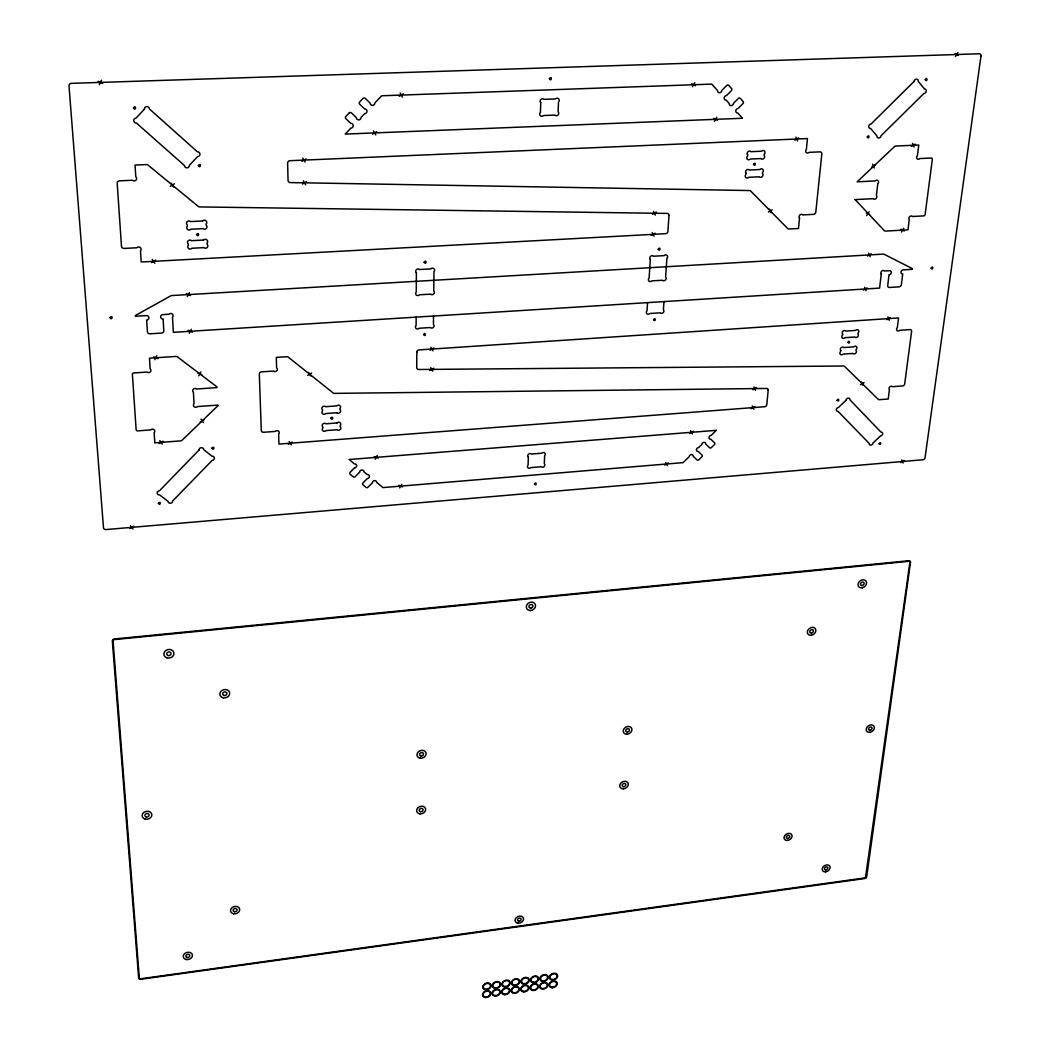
<?xml version="1.0" encoding="UTF-8"?>
<svg xmlns="http://www.w3.org/2000/svg" width="1050" height="1050" viewBox="0 0 1050 1050"><rect width="100%" height="100%" fill="white"/><g stroke="black" fill="none" stroke-linecap="round" stroke-linejoin="round"><path stroke-width="1.5" d="M416.141 317.126L416.102 325.461A2.257 2.074 -30.9 0 0 416.076 328.453A2.257 2.074 -30.9 0 0 419.199 328.256L430.303 327.548A2.244 2.074 -32 0 0 433.401 327.338A2.244 2.074 -32 0 0 433.44 324.345L433.519 316.037M647.548 302.636L647.036 310.761A2.205 1.942 -43.2 0 0 646.852 313.674A2.205 1.942 -43.2 0 0 649.793 313.491L660.266 312.821A2.205 1.929 -43.6 0 0 663.206 312.624A2.205 1.929 -43.6 0 0 663.403 309.711L663.954 301.599M99.291 84.63L101.43 80.194M187.294 296.599L189.381 292.569M154.822 359.73L156.857 355.792M189.223 333.257L191.284 329.293M198.804 375.821L200.852 371.936M375.191 459.178L377.265 455.516M399.683 487.922L401.743 484.326M692.396 86.796L694.798 82.688M714.472 121.341L716.861 117.311M955.434 56.503L957.954 52.5M866.709 215.526L869.085 211.732M901.412 232.011L903.788 228.257M170.231 186.296L174.366 183.829M399.236 96.298L403.344 93.844M301.862 161.319L305.957 158.878M151.502 262.566L155.571 260.137M372.566 134.138L376.648 131.696M302.439 184.039L306.508 181.611M159.088 443.52L162.973 441.21M200.248 422.021L204.133 419.724M307.755 375.388L311.627 373.078M652.496 214.384L656.368 212.087M430.001 350.188L433.847 347.917M129.819 528.491L133.639 526.234M794.784 140.162L798.669 137.865M288.409 444.334L292.241 442.076M651.21 235.489L655.056 233.205M429.883 370.519L433.702 368.248M768.429 212.061L772.249 209.803M871.539 167.213L875.359 164.955M911.374 146.383L915.18 144.139M867.51 256.016L871.224 253.824M863.494 290.076L867.182 287.897M752.903 389.681L756.551 387.529M689.653 433.374L693.276 431.235M886.751 319.686L890.4 317.533M751.196 408.686L754.832 406.547M664.702 465.071L668.325 462.945M860.449 384.733L864.045 382.607M900.651 462.551L904.142 460.491M398.856 485.323L402.57 486.911M153.733 356.842L157.959 358.667M374.338 456.54L378.118 458.167M197.754 372.986L201.902 374.771M188.147 330.343L192.347 332.207M186.218 293.632L190.457 295.536M98.057 81.283L102.664 83.541M900.992 229.228L904.207 231.039M866.25 212.704L869.544 214.554M713.869 118.309L717.465 120.343M691.766 83.698L695.428 85.785M955.041 53.471L958.335 55.532M130.515 525.722L132.943 529.016M159.81 440.646L162.251 444.098M200.996 419.134L203.385 422.612M152.263 259.429L154.822 263.274M289.209 441.512L291.441 444.898M171.006 183.054L173.591 187.058M308.569 372.461L310.813 375.992M303.293 180.849L305.655 184.8M430.749 367.644L432.823 371.123M302.728 158.104L305.104 162.094M430.881 347.301L432.967 350.818M373.472 130.909L375.756 134.925M400.155 93.03L402.413 97.112M665.674 462.42L667.354 465.583M690.624 430.697L692.304 433.913M652.221 232.523L654.032 236.171M752.22 405.996L753.808 409.238M653.52 211.378L655.344 215.079M753.926 386.964L755.528 390.246M769.506 209.107L771.159 212.743M861.525 382.056L862.982 385.284M901.714 459.992L903.079 463.05M864.596 287.28L866.079 290.706M795.9 137.13L797.554 140.91M887.854 316.929L889.297 320.289M868.612 253.168L870.122 256.673M872.681 164.233L874.217 167.921M912.529 143.404L914.012 147.118M549.386 78.776C551.67 82.596 552.129 74.707 549.386 78.698M416.377 272.79L416.273 291.952A2.271 2.113 -32.8 0 0 416.259 294.998A2.271 2.113 -32.8 0 0 419.409 294.801L430.592 294.131A2.271 2.1 -34 0 0 433.729 293.947A2.271 2.1 -34 0 0 433.755 290.902L433.952 271.793A2.284 2.126 -35.6 0 0 433.978 268.708A2.284 2.126 -35.6 0 0 430.815 268.892L419.567 269.535A2.284 2.139 -34.4 0 0 416.391 269.706A2.284 2.139 -34.4 0 0 416.377 272.79M416.811 352.157L416.719 367.566A2.231 2.034 -29.1 0 0 418.753 369.495L843.504 366.004A2.126 1.772 -44.8 0 1 844.646 366.45L878.194 399.276A2.1 1.719 -44.2 0 0 879.441 399.683L888.221 399.013L889.416 389.616A2.113 1.719 -44.7 0 1 889.77 386.899A2.113 1.719 -44.7 0 1 892.461 386.702L902.541 385.941A2.113 1.719 -45 0 0 904.706 383.88L911.597 331.433A2.152 1.759 -47 0 0 909.917 329.595L899.706 330.291A2.152 1.759 -47 0 1 896.962 330.474A2.152 1.759 -47 0 1 897.317 327.692L898.564 317.94L419.016 349.913A2.231 2.047 -29.8 0 0 416.811 352.157M837.139 400.378C839.449 403.029 839.239 396.782 837.152 400.234M847.888 342.458C850.618 345.056 849.371 338.783 847.888 342.379M867.261 137.038C869.479 140.333 869.544 133.114 867.261 136.959M879.139 443.809C881.501 446.342 881.003 440.239 879.139 443.743M330.803 418.241C332.824 421.706 333.703 414.75 330.803 418.176M925.26 79.748C927.701 83.029 927.334 75.613 925.273 79.669M653.572 319.738C656.014 322.862 655.659 316.103 653.572 319.738M658.192 249.257C660.345 252.63 660.739 245.477 658.192 249.178M931.166 268.249C933.424 271.189 933.279 264.377 931.179 268.17M528.36 457.039L528.084 465.071A2.139 1.864 -31.8 0 0 527.979 467.814A2.139 1.864 -31.8 0 0 530.906 467.578L541.288 466.725A2.139 1.864 -32.4 0 0 544.202 466.489A2.139 1.864 -32.4 0 0 544.307 463.746L544.622 455.726A2.139 1.877 -32.8 0 0 544.727 452.97A2.139 1.877 -32.8 0 0 541.813 453.206L531.392 454.046A2.139 1.877 -32.2 0 0 528.452 454.283A2.139 1.877 -32.2 0 0 528.36 457.039M540.75 102.782L540.422 112.376A2.376 2.192 -55.2 0 0 540.304 115.644A2.376 2.192 -55.2 0 0 543.493 115.526L554.82 115.093A2.376 2.179 -55.4 0 0 557.996 114.975A2.376 2.179 -55.4 0 0 558.128 111.694L558.495 102.126A2.389 2.192 -56.6 0 0 558.626 98.831A2.389 2.192 -56.6 0 0 555.437 98.949L544.071 99.369A2.389 2.205 -56.5 0 0 540.868 99.487A2.389 2.205 -56.5 0 0 540.75 102.782M110.014 317.651C112.074 321.549 113.4 314.094 110.014 317.572M424.134 262.277C426.418 265.912 426.891 258.431 424.134 262.277M423.609 334.582C426.129 337.982 425.841 330.921 423.623 334.504M133.455 107.796C135.476 112.193 136.907 104.121 133.468 107.717M753.546 164.364C755.751 167.856 755.882 160.479 753.546 164.364M158.366 503.317C160.374 506.874 161.359 499.905 158.366 503.317M198.371 165.506C200.419 169.719 201.705 161.726 198.371 165.506M196.599 234.518C198.502 238.586 199.933 231.013 196.599 234.439M650.304 259.416L649.11 278.079A2.231 1.969 -45 0 0 648.926 281.059A2.231 1.969 -45 0 0 651.893 280.875L662.458 280.245A2.231 1.956 -45.4 0 0 665.411 280.061A2.231 1.956 -45.4 0 0 665.621 277.095L666.881 258.457A2.244 1.982 -46.6 0 0 667.078 255.465A2.244 1.982 -46.6 0 0 664.112 255.636L653.481 256.239A2.244 1.995 -46.3 0 0 650.501 256.41A2.244 1.995 -46.3 0 0 650.304 259.416M668.981 215.473L667.892 231.407A2.257 2.008 -48.1 0 1 665.634 233.677L141.199 262.014L140.49 250.819A2.415 2.284 2.6 0 0 140.28 247.577A2.415 2.284 2.6 0 0 136.868 247.761L124.071 248.43A2.428 2.297 4.4 0 1 121.485 246.264L117.193 183.304A2.481 2.363 11.8 0 1 119.503 180.836L132.523 180.259A2.467 2.363 11 0 0 136.001 180.101A2.467 2.363 11 0 0 135.791 176.754L135.043 165.06L146.396 164.574A2.467 2.376 11.4 0 1 148.116 165.152L198.188 206.377A2.402 2.323 -2.3 0 0 199.71 206.929L667.131 213.412A2.271 2.021 -49.1 0 1 668.981 215.473M211.942 448.179C214.029 451.736 214.988 444.675 211.942 448.179M534.45 483.984C536.76 487.003 536.707 480.559 534.463 483.906M746.064 173.25L745.972 174.352A2.297 1.995 -52.4 0 0 745.71 177.437A2.297 1.995 -52.4 0 0 748.676 177.306L759.255 176.807A2.297 1.982 -52.5 0 0 762.208 176.662A2.297 1.982 -52.5 0 0 762.484 173.578L762.589 172.476A2.297 1.982 -52.7 0 0 762.864 169.391A2.297 1.982 -52.7 0 0 759.898 169.523L749.306 170.021A2.297 1.995 -52.6 0 0 746.34 170.152A2.297 1.995 -52.6 0 0 746.064 173.25M747.639 154.941L747.547 156.056A2.31 2.008 -53.4 0 0 747.272 159.167A2.31 2.008 -53.4 0 0 750.264 159.036L760.869 158.563A2.31 1.995 -53.5 0 0 763.849 158.432A2.31 1.995 -53.5 0 0 764.124 155.321L764.229 154.206A2.31 2.008 -53.7 0 0 764.505 151.082A2.31 2.008 -53.7 0 0 761.526 151.213L750.894 151.686A2.31 2.008 -53.6 0 0 747.902 151.817A2.31 2.008 -53.6 0 0 747.639 154.941M768.18 390.272L766.789 404.644A2.126 1.785 -41.9 0 1 764.636 406.717L278.946 444.084L278.631 434.044A2.244 2.034 -16.6 0 0 278.552 431.156A2.244 2.034 -16.6 0 0 275.402 431.392L263.589 432.285A2.257 2.047 -15.5 0 1 261.279 430.395L259.324 374.141A2.284 2.1 -15.3 0 1 261.516 371.871L273.512 371.057A2.284 2.1 -16.6 0 0 276.714 370.834A2.284 2.1 -16.6 0 0 276.623 367.841L276.308 357.407L286.742 356.711A2.284 2.113 -17.8 0 1 288.317 357.184L333.139 392.923A2.244 2.047 -21.7 0 0 334.517 393.383L766.513 388.461A2.126 1.798 -42.5 0 1 768.18 390.272M799.522 218.072L798.472 228.493L789.049 229.005A2.244 1.916 -50.1 0 1 787.697 228.506L750.711 191.061A2.284 1.982 -51.5 0 0 749.464 190.549L290.338 182.582A2.376 2.31 -23.9 0 1 288.054 180.364L287.608 163.144A2.389 2.336 -25.6 0 1 289.918 160.702L807.463 138.561L806.387 149.389A2.31 1.969 -53.9 0 0 808.697 152.618A1.536 1.312 -53.8 0 1 809.511 152.329L819.997 151.869A2.297 1.956 -53.8 0 1 821.835 153.956L815.797 212.126A2.257 1.916 -51 0 1 813.54 214.344L802.712 214.922A2.257 1.916 -50.7 0 0 799.811 215.066A2.257 1.916 -50.7 0 0 799.522 218.072M855.133 199.592L884.258 230.593A2.231 1.851 -50.8 0 0 885.544 231.079L907.987 229.832L909.287 219.594A2.231 1.851 -51.4 0 1 909.654 216.641A2.231 1.851 -51.4 0 1 912.476 216.497L923.633 215.893A1.483 1.234 -51.6 0 0 925.129 214.436L932.334 159.403A1.522 1.26 -53.8 0 0 931.179 158.038L919.879 158.55A2.284 1.89 -53.9 0 1 917.031 158.681A2.284 1.89 -53.9 0 1 917.411 155.636L918.763 145.018L895.926 146.029A2.297 1.916 -54.2 0 0 894.429 146.672L857.141 181.808L875.267 180.928A2.271 1.903 -52.7 0 1 878.141 180.784A2.271 1.903 -52.7 0 1 877.787 183.802L876.396 195.523A2.257 1.89 -52.1 0 1 876.041 198.529A2.257 1.89 -52.1 0 1 873.18 198.673L855.133 199.592M840.748 350.542L840.63 351.54A2.139 1.785 -45.3 0 0 840.315 354.322A2.139 1.785 -45.3 0 0 843.084 354.126L852.915 353.43A2.139 1.772 -45.5 0 0 855.658 353.233A2.139 1.772 -45.5 0 0 855.986 350.451L856.104 349.466A2.139 1.772 -45.7 0 0 856.433 346.684A2.139 1.772 -45.7 0 0 853.676 346.867L843.832 347.563A2.139 1.785 -45.5 0 0 841.063 347.76A2.139 1.785 -45.5 0 0 840.748 350.542M842.625 334.058L842.507 335.068A2.152 1.798 -46 0 0 842.192 337.864A2.152 1.798 -46 0 0 844.961 337.68L854.831 336.998A2.152 1.785 -46.2 0 0 857.601 336.814A2.152 1.785 -46.2 0 0 857.929 334.005L858.047 333.007A2.152 1.785 -46.3 0 0 858.375 330.199A2.152 1.785 -46.3 0 0 855.606 330.396L845.722 331.065A2.152 1.798 -46.1 0 0 842.94 331.249A2.152 1.798 -46.1 0 0 842.625 334.058M881.291 274.05L879.572 288.094L173.342 332.338L172.476 317.152A2.363 2.205 -5 0 0 172.305 314.042A2.363 2.205 -5 0 0 168.971 314.239L162.868 314.619A2.363 2.205 -4.2 0 0 160.624 316.956A2.363 2.205 -4.2 0 0 163.118 319.029L163.813 330.684A2.363 2.192 -4.6 0 1 161.582 333.073L149.953 333.795A2.363 2.192 -3.6 0 1 147.407 331.761L146.659 320.027A2.376 2.218 -2.6 0 0 148.89 317.678A2.376 2.218 -2.6 0 0 146.383 315.604L135.398 316.273L135.345 315.538L170.769 295.851A2.376 2.231 -4.3 0 1 171.832 295.549L883.247 254.113A2.205 1.837 -49.6 0 1 884.126 254.284L912.411 268.629L912.319 269.312L903.236 269.863A2.192 1.811 -49.2 0 0 901.018 272.016A2.192 1.811 -49.2 0 0 902.724 273.932L901.346 284.734A2.179 1.798 -48.6 0 1 899.128 286.873L889.416 287.477A2.179 1.811 -48.5 0 1 887.696 285.587L889.035 274.759A2.192 1.811 -49 0 0 891.253 272.606A2.192 1.811 -49 0 0 889.534 270.69L884.441 270.992A2.192 1.824 -49 0 0 881.646 271.162A2.192 1.824 -49 0 0 881.291 274.05M909.891 562.354L865.476 877.839L140.726 978.758A1.339 1.024 -12.9 0 1 139.309 977.918L113.072 640.986A1.47 1.247 -8.8 0 1 114.45 639.594L908.841 561.317A1.326 1.037 -39.7 0 1 909.891 562.354M910.494 562.288L866.696 876.842A1.798 1.312 -32.3 0 1 864.832 878.522L140.766 979.269A2.021 1.536 -12.9 0 1 138.653 978.009L112.337 641.051A2.218 1.877 -8.8 0 1 114.397 638.964L908.919 560.739A1.982 1.562 -39.7 0 1 910.494 562.288M980.989 55.952L925.037 457.774A2.047 1.641 -42.9 0 1 922.937 459.769L105.919 529.567A2.284 1.995 -6.3 0 1 103.491 527.769L68.998 85.929A2.586 2.467 29.5 0 1 71.361 83.357L979.256 53.773A2.363 1.929 -57.8 0 1 980.989 55.952M144.428 109.108L136.067 118.125A2.507 2.428 21.4 0 0 133.731 120.658A2.507 2.428 21.4 0 0 136.382 122.994L184.498 165.572A2.441 2.363 5.2 0 0 187.058 167.829A2.441 2.363 5.2 0 0 189.368 165.362L197.623 156.555A2.441 2.376 5 0 0 199.946 154.074A2.441 2.376 5 0 0 197.4 151.791L149.402 108.938A2.507 2.428 23.4 0 0 146.764 106.575A2.507 2.428 23.4 0 0 144.428 109.108M349.178 112.98L345.87 116.471A1.601 1.562 -48.4 0 0 345.896 118.703L350.831 123.401A2.389 2.323 -46.7 0 1 353.207 125.672A2.389 2.323 -46.7 0 1 350.871 128.126L345.214 134.085L742.481 118.256L737.743 112.993A2.349 2.061 -56 0 1 735.788 110.814A2.349 2.061 -56 0 1 738.111 108.465L742.928 103.635A1.575 1.378 -56.4 0 0 743.111 101.496L740.342 98.398A1.575 1.378 -56.6 0 0 738.308 98.477L733.491 103.32A2.349 2.061 -56.4 0 1 731.154 105.669A2.349 2.061 -56.4 0 1 729.186 103.491L726.167 100.118A2.363 2.074 -56.7 0 1 724.185 97.926A2.363 2.074 -56.7 0 1 726.521 95.576L731.351 90.694A1.575 1.378 -57.2 0 0 731.535 88.541L728.739 85.418A1.575 1.391 -57.4 0 0 726.692 85.496L721.862 90.379A2.363 2.087 -57.2 0 1 719.513 92.741A2.363 2.087 -57.2 0 1 717.531 90.536L711.742 84.105L381.675 95.773L374.863 102.926A2.415 2.336 -53.9 0 1 372.514 105.394A2.415 2.336 -53.9 0 1 370.138 103.097L365.229 98.359A1.614 1.562 -54.4 0 0 362.998 98.438L359.678 101.929A1.601 1.562 -53.3 0 0 359.691 104.173L364.613 108.911A2.402 2.336 -51.5 0 1 366.988 111.195A2.402 2.336 -51.5 0 1 364.652 113.662L361.056 117.429A2.402 2.336 -49.5 0 1 358.719 119.897A2.402 2.336 -49.5 0 1 356.331 117.613L351.409 112.901A1.601 1.562 -49.7 0 0 349.178 112.98M199.119 449.912L159.377 490.875A2.271 2.021 -8.8 0 0 157.237 493.08A2.271 2.021 -8.8 0 0 159.626 494.904L168.105 501.401A2.257 2.008 -9.6 0 0 170.468 503.226A2.257 2.008 -9.6 0 0 172.607 501.034L212.231 460.307A2.257 2.034 -11.8 0 0 214.384 458.089A2.257 2.034 -11.8 0 0 212.034 456.225L203.648 449.558A2.271 2.047 -10.9 0 0 201.272 447.681A2.271 2.047 -10.9 0 0 199.119 449.912M354.519 467.906L350.096 472.369A1.457 1.299 -21.5 0 0 350.123 474.233L353.207 476.792A1.457 1.299 -21.7 0 0 355.241 476.621L359.651 472.172A2.192 1.956 -22.2 0 1 361.791 470.019A2.192 1.956 -22.2 0 1 363.969 471.831L367.303 474.6A2.179 1.942 -22.5 0 1 369.469 476.398A2.179 1.942 -22.5 0 1 367.329 478.538L362.919 482.974A1.457 1.299 -22.2 0 0 362.946 484.837L366.004 487.358A1.457 1.286 -22.3 0 0 368.025 487.187L372.422 482.777A2.179 1.929 -22.9 0 1 374.561 480.624A2.179 1.929 -22.9 0 1 376.714 482.423L382.948 487.594L683.078 462.63L689.246 456.632A2.1 1.785 -38.1 0 1 691.386 454.558A2.1 1.785 -38.1 0 1 693.21 456.304L696.99 459.887A1.404 1.181 -38.2 0 0 698.854 459.729L701.859 456.816A1.404 1.181 -38.4 0 0 702.004 455.031L698.237 451.434A2.1 1.785 -38.6 0 1 696.413 449.689A2.1 1.785 -38.6 0 1 698.539 447.615L701.82 444.426A2.113 1.785 -38.9 0 1 703.959 442.352A2.113 1.785 -38.9 0 1 705.784 444.111L709.538 447.72A1.404 1.181 -39 0 0 711.401 447.562L714.42 444.636A1.404 1.181 -39.2 0 0 714.564 442.837L710.811 439.215A2.113 1.785 -39.4 0 1 708.999 437.456A2.113 1.785 -39.4 0 1 711.139 435.383L716.336 430.329L349.151 459.506L354.48 463.929A2.192 1.969 -21.9 0 1 356.659 465.741A2.192 1.969 -21.9 0 1 354.519 467.906M914.078 81.454L871.054 124.005A2.31 1.942 -55.2 0 0 868.744 126.289A2.31 1.942 -55.2 0 0 870.542 128.402L876.96 135.909A2.31 1.929 -54.7 0 0 878.758 138.009A2.31 1.929 -54.7 0 0 881.055 135.739L923.947 93.437A2.336 1.942 -56.6 0 0 926.271 91.14A2.336 1.942 -56.6 0 0 924.512 88.987L918.199 81.309A2.349 1.956 -57 0 0 916.414 79.144A2.349 1.956 -57 0 0 914.078 81.454M217.823 405.799L182.109 440.212A2.284 2.074 -9.2 0 1 180.6 440.895L154.809 442.837L154.166 432.626A2.31 2.087 -7 0 0 153.982 429.673A2.31 2.087 -7 0 0 150.727 429.923L137.76 430.881A1.549 1.391 -5.9 0 1 136.132 429.608L132.405 374.469A1.562 1.431 -3.9 0 1 133.875 372.934L147.039 372.054A2.349 2.152 -5 0 0 150.347 371.831A2.349 2.152 -5 0 0 150.15 368.786L149.481 358.181L175.809 356.449A2.336 2.152 -7 0 1 177.476 356.921L216.956 386.886L216.996 387.581L196.521 389.012A2.31 2.113 -9.5 0 0 193.266 389.235A2.31 2.113 -9.5 0 0 193.423 392.227L194.027 403.83A2.297 2.1 -9.8 0 0 194.184 406.796A2.297 2.1 -9.8 0 0 197.426 406.56L217.796 405.103L217.823 405.799M846.116 400.168L838.464 407.518A2.1 1.733 -43.2 0 0 836.312 409.579A2.1 1.733 -43.2 0 0 838.018 411.337L869.177 443.415A2.074 1.68 -42.6 0 0 870.831 445.121A2.074 1.68 -42.6 0 0 872.957 443.1L880.53 435.894A2.074 1.68 -43 0 0 882.656 433.86A2.074 1.68 -43 0 0 881.003 432.154L849.975 399.879A2.113 1.733 -43.7 0 0 848.269 398.108A2.113 1.733 -43.7 0 0 846.116 400.168M337.011 422.966L325.92 423.793A2.231 2.021 -20.3 0 0 322.809 424.029A2.231 2.021 -20.3 0 0 322.862 426.917L322.875 427.954A2.231 2.021 -20.3 0 0 322.928 430.828A2.231 2.021 -20.3 0 0 326.051 430.592L337.116 429.752A2.218 2.008 -21.4 0 0 340.226 429.516A2.218 2.008 -21.4 0 0 340.187 426.641L340.161 425.617A2.218 2.021 -21.4 0 0 340.121 422.73A2.218 2.021 -21.4 0 0 337.011 422.966M336.866 412.742L325.736 413.569A2.231 2.034 -20.5 0 1 322.613 413.792A2.231 2.034 -20.5 0 1 322.56 410.891L322.534 409.854A2.244 2.034 -20.5 0 1 322.481 406.941A2.244 2.034 -20.5 0 1 325.618 406.704L336.761 405.891A2.231 2.034 -21.7 0 1 339.885 405.667A2.231 2.034 -21.7 0 1 339.924 408.581L339.938 409.618A2.231 2.034 -21.6 0 1 339.977 412.519A2.231 2.034 -21.6 0 1 336.866 412.742M203.516 240.043L191.494 240.673A2.389 2.284 -3.5 0 0 188.107 240.844A2.389 2.284 -3.5 0 0 188.278 244.073L188.344 245.214A2.389 2.284 -3.9 0 0 188.501 248.43A2.389 2.284 -3.9 0 0 191.874 248.259L203.871 247.629A2.376 2.271 -6.1 0 0 207.231 247.446A2.376 2.271 -6.1 0 0 207.086 244.23L207.034 243.088A2.389 2.284 -5.9 0 0 206.876 239.873A2.389 2.284 -5.9 0 0 203.516 240.043M202.611 220.973L190.523 221.576A2.402 2.31 -2 0 0 187.136 221.734A2.402 2.31 -2 0 0 187.294 224.989L187.359 226.157A2.402 2.297 -2.4 0 0 187.517 229.399A2.402 2.297 -2.4 0 0 190.916 229.228L202.965 228.624A2.389 2.297 -4.9 0 0 206.351 228.454A2.389 2.297 -4.9 0 0 206.194 225.212L206.141 224.057A2.389 2.297 -4.6 0 0 205.984 220.802A2.389 2.297 -4.6 0 0 202.611 220.973M485.94 989.31A3.714 2.796 -22.5 0 0 490.35 985.044A3.714 2.796 -22.5 0 0 484.326 984.742A3.714 2.796 -22.5 0 0 485.94 989.31M485.783 989.796A4.344 3.255 -22.5 0 0 490.928 984.821A4.344 3.255 -22.5 0 0 483.892 984.467A4.344 3.255 -22.5 0 0 485.783 989.796M495.521 987.906A3.714 2.796 -22.7 0 0 499.931 983.64A3.714 2.796 -22.7 0 0 493.92 983.338A3.714 2.796 -22.7 0 0 495.521 987.906M495.364 988.391A4.331 3.255 -22.7 0 0 500.509 983.43A4.331 3.255 -22.7 0 0 493.5 983.062A4.331 3.255 -22.7 0 0 495.364 988.391M505.076 986.501A3.714 2.783 -23 0 0 509.486 982.249A3.714 2.783 -23 0 0 503.488 981.947A3.714 2.783 -23 0 0 505.076 986.501M504.919 986.987A4.331 3.242 -23 0 0 510.064 982.026A4.331 3.242 -23 0 0 503.068 981.671A4.331 3.242 -23 0 0 504.919 986.987M514.605 985.11A3.701 2.783 -23.2 0 0 519.015 980.858A3.701 2.783 -23.2 0 0 513.043 980.556A3.701 2.783 -23.2 0 0 514.605 985.11M514.447 985.596A4.318 3.242 -23.2 0 0 519.592 980.634A4.318 3.242 -23.2 0 0 512.623 980.28A4.318 3.242 -23.2 0 0 514.447 985.596M524.121 983.719A3.701 2.769 -23.5 0 0 528.531 979.466A3.701 2.769 -23.5 0 0 522.572 979.164A3.701 2.769 -23.5 0 0 524.121 983.719M523.963 984.204A4.318 3.229 -23.5 0 0 529.108 979.256A4.318 3.229 -23.5 0 0 522.165 978.889A4.318 3.229 -23.5 0 0 523.963 984.204M533.61 982.328A3.688 2.769 -23.7 0 0 538.02 978.088A3.688 2.769 -23.7 0 0 532.087 977.773A3.688 2.769 -23.7 0 0 533.61 982.328M533.452 982.813A4.305 3.229 -23.7 0 0 538.584 977.865A4.305 3.229 -23.7 0 0 531.668 977.511A4.305 3.229 -23.7 0 0 533.452 982.813M543.322 980.949A3.688 2.756 -24 0 0 547.418 976.526A3.688 2.756 -24 0 0 541.393 976.579A3.688 2.756 -24 0 0 543.322 980.949M543.204 981.435A4.305 3.216 -24 0 0 547.969 976.277A4.305 3.216 -24 0 0 540.947 976.329A4.305 3.216 -24 0 0 543.204 981.435M552.759 979.571A3.675 2.756 -24.2 0 0 556.854 975.148A3.675 2.756 -24.2 0 0 550.856 975.201A3.675 2.756 -24.2 0 0 552.759 979.571M552.641 980.057A4.292 3.216 -24.2 0 0 557.419 974.899A4.292 3.216 -24.2 0 0 550.41 974.951A4.292 3.216 -24.2 0 0 552.641 980.057M485.73 997.014A3.714 2.783 -22.4 0 0 490.127 992.762A3.714 2.783 -22.4 0 0 484.116 992.46A3.714 2.783 -22.4 0 0 485.73 997.014M485.572 997.5A4.331 3.242 -22.4 0 0 490.704 992.539A4.331 3.242 -22.4 0 0 483.696 992.197A4.331 3.242 -22.4 0 0 485.572 997.5M495.285 995.597A3.701 2.783 -22.7 0 0 499.682 991.358A3.701 2.783 -22.7 0 0 493.684 991.056A3.701 2.783 -22.7 0 0 495.285 995.597M495.127 996.082A4.318 3.242 -22.7 0 0 500.259 991.134A4.318 3.242 -22.7 0 0 493.264 990.793A4.318 3.242 -22.7 0 0 495.127 996.082M504.814 994.192A3.701 2.769 -22.9 0 0 509.211 989.953A3.701 2.769 -22.9 0 0 503.239 989.664A3.701 2.769 -22.9 0 0 504.814 994.192M504.656 994.678A4.318 3.229 -22.9 0 0 509.788 989.743A4.318 3.229 -22.9 0 0 502.819 989.389A4.318 3.229 -22.9 0 0 504.656 994.678M514.329 992.801A3.688 2.769 -23.2 0 0 518.726 988.562A3.688 2.769 -23.2 0 0 512.768 988.26A3.688 2.769 -23.2 0 0 514.329 992.801M514.172 993.287A4.305 3.229 -23.2 0 0 519.304 988.339A4.305 3.229 -23.2 0 0 512.347 987.997A4.305 3.229 -23.2 0 0 514.172 993.287M523.819 991.397A3.688 2.756 -23.4 0 0 528.216 987.171A3.688 2.756 -23.4 0 0 522.27 986.869A3.688 2.756 -23.4 0 0 523.819 991.397M523.661 991.883A4.305 3.216 -23.4 0 0 528.793 986.947A4.305 3.216 -23.4 0 0 521.863 986.593A4.305 3.216 -23.4 0 0 523.661 991.883M533.282 990.006A3.688 2.756 -23.7 0 0 537.679 985.779A3.688 2.756 -23.7 0 0 531.759 985.478A3.688 2.756 -23.7 0 0 533.282 990.006M533.124 990.491A4.292 3.216 -23.7 0 0 538.256 985.556A4.292 3.216 -23.7 0 0 531.352 985.202A4.292 3.216 -23.7 0 0 533.124 990.491M542.968 988.614A3.675 2.743 -23.9 0 0 547.05 984.204A3.675 2.743 -23.9 0 0 541.052 984.27A3.675 2.743 -23.9 0 0 542.968 988.614M542.85 989.1A4.292 3.203 -23.9 0 0 547.614 983.955A4.292 3.203 -23.9 0 0 540.606 984.021A4.292 3.203 -23.9 0 0 542.85 989.1M552.274 987.722A4.279 3.203 -24.2 0 0 557.038 982.577A4.279 3.203 -24.2 0 0 550.056 982.642A4.279 3.203 -24.2 0 0 552.274 987.722M552.392 987.236A3.675 2.743 -24.2 0 0 556.474 982.826A3.675 2.743 -24.2 0 0 550.489 982.879A3.675 2.743 -24.2 0 0 552.392 987.236M518.818 921.165A1.89 1.444 -23.7 0 0 521.062 918.973A1.89 1.444 -23.7 0 0 518.031 918.789A1.89 1.444 -23.7 0 0 518.818 921.165M518.175 923.186A4.397 3.373 -23.7 0 0 523.412 918.094A4.397 3.373 -23.7 0 0 516.324 917.634A4.397 3.373 -23.7 0 0 518.175 923.186M530.67 608.134A2.061 1.733 -28.2 0 0 532.77 605.404A2.061 1.733 -28.2 0 0 529.357 605.443A2.061 1.733 -28.2 0 0 530.67 608.134M530.329 610.536A4.804 4.043 -28.2 0 0 535.211 604.17A4.804 4.043 -28.2 0 0 527.244 604.262A4.804 4.043 -28.2 0 0 530.329 610.536M420.656 811.676A1.982 1.588 -21.5 0 0 422.992 809.34A1.982 1.588 -21.5 0 0 419.738 809.078A1.982 1.588 -21.5 0 0 420.656 811.676M623.713 786.66A1.929 1.522 -28.2 0 0 625.708 784.179A1.929 1.522 -28.2 0 0 622.558 784.311A1.929 1.522 -28.2 0 0 623.713 786.66M146.213 816.887A2.1 1.693 -11.9 0 0 149.074 814.879A2.1 1.693 -11.9 0 0 145.74 813.986A2.1 1.693 -11.9 0 0 146.213 816.887M870.135 730.196A1.89 1.444 -35.1 0 0 871.841 727.597A1.89 1.444 -35.1 0 0 868.809 728.083A1.89 1.444 -35.1 0 0 870.135 730.196M421.076 756A2.008 1.641 -21.9 0 0 423.439 753.611A2.008 1.641 -21.9 0 0 420.131 753.309A2.008 1.641 -21.9 0 0 421.076 756M627.309 731.994A1.956 1.562 -29.1 0 0 629.331 729.448A1.956 1.562 -29.1 0 0 626.141 729.553A1.956 1.562 -29.1 0 0 627.309 731.994M862.286 585.519A1.982 1.562 -38.2 0 0 863.888 582.645A1.982 1.562 -38.2 0 0 860.711 583.314A1.982 1.562 -38.2 0 0 862.286 585.519M168.066 655.515A2.179 1.851 -11.4 0 0 171.058 653.415A2.179 1.851 -11.4 0 0 167.606 652.352A2.179 1.851 -11.4 0 0 168.066 655.515M224.083 695.467A2.126 1.785 -14.1 0 0 226.852 693.236A2.126 1.785 -14.1 0 0 223.414 692.449A2.126 1.785 -14.1 0 0 224.083 695.467M187.071 957.442A2.008 1.549 -14.1 0 0 189.814 955.539A2.008 1.549 -14.1 0 0 186.664 954.791A2.008 1.549 -14.1 0 0 187.071 957.442M825.943 869.859A1.811 1.339 -31.7 0 0 827.741 867.484A1.811 1.339 -31.7 0 0 824.828 867.812A1.811 1.339 -31.7 0 0 825.943 869.859M811.506 633.006A1.969 1.549 -36 0 0 813.251 630.249A1.969 1.549 -36 0 0 810.075 630.722A1.969 1.549 -36 0 0 811.506 633.006M787.828 838.412A1.851 1.391 -31.4 0 0 789.639 835.971A1.851 1.391 -31.4 0 0 786.66 836.299A1.851 1.391 -31.4 0 0 787.828 838.412M234.452 911.676A2.008 1.575 -15.3 0 0 237.064 909.628A2.008 1.575 -15.3 0 0 233.835 909.024A2.008 1.575 -15.3 0 0 234.452 911.676M186.336 959.516A4.673 3.609 -14.1 0 0 192.386 954.778A4.673 3.609 -14.1 0 0 184.826 953.466A4.673 3.609 -14.1 0 0 186.336 959.516M233.559 913.763A4.686 3.662 -15.3 0 0 239.649 908.985A4.686 3.662 -15.3 0 0 232.129 907.581A4.686 3.662 -15.3 0 0 233.559 913.763M145.136 819.053A4.909 3.951 -11.9 0 0 151.83 814.393A4.909 3.951 -11.9 0 0 144.047 812.293A4.909 3.951 -11.9 0 0 145.136 819.053M420.026 813.855A4.62 3.701 -21.5 0 0 425.46 808.434A4.62 3.701 -21.5 0 0 417.887 807.804A4.62 3.701 -21.5 0 0 420.026 813.855M420.433 758.244A4.699 3.833 -21.9 0 0 425.959 752.692A4.699 3.833 -21.9 0 0 418.254 751.971A4.699 3.833 -21.9 0 0 420.433 758.244M623.332 788.812A4.489 3.544 -28.2 0 0 627.992 783.024A4.489 3.544 -28.2 0 0 620.642 783.3A4.489 3.544 -28.2 0 0 623.332 788.812M626.916 734.212A4.554 3.649 -29.1 0 0 631.654 728.28A4.554 3.649 -29.1 0 0 624.199 728.503A4.554 3.649 -29.1 0 0 626.916 734.212M869.951 732.296A4.41 3.36 -35.1 0 0 873.954 726.206A4.41 3.36 -35.1 0 0 866.88 727.348A4.41 3.36 -35.1 0 0 869.951 732.296M811.348 635.25A4.581 3.622 -36 0 0 815.43 628.806A4.581 3.622 -36 0 0 808.041 629.908A4.581 3.622 -36 0 0 811.348 635.25M862.286 587.777A4.62 3.662 -38.2 0 0 866.001 581.07A4.62 3.662 -38.2 0 0 858.585 582.632A4.62 3.662 -38.2 0 0 862.286 587.777M166.937 657.851A5.079 4.305 -11.4 0 0 173.933 652.942A5.079 4.305 -11.4 0 0 165.861 650.475A5.079 4.305 -11.4 0 0 166.937 657.851M223.138 697.791A4.974 4.161 -14.1 0 0 229.622 692.606A4.974 4.161 -14.1 0 0 221.589 690.742A4.974 4.161 -14.1 0 0 223.138 697.791M825.641 871.828A4.239 3.137 -31.7 0 0 829.841 866.263A4.239 3.137 -31.7 0 0 823.029 867.051A4.239 3.137 -31.7 0 0 825.641 871.828M787.539 840.42A4.305 3.242 -31.4 0 0 791.766 834.737A4.305 3.242 -31.4 0 0 784.822 835.511A4.305 3.242 -31.4 0 0 787.539 840.42"/></g></svg>
